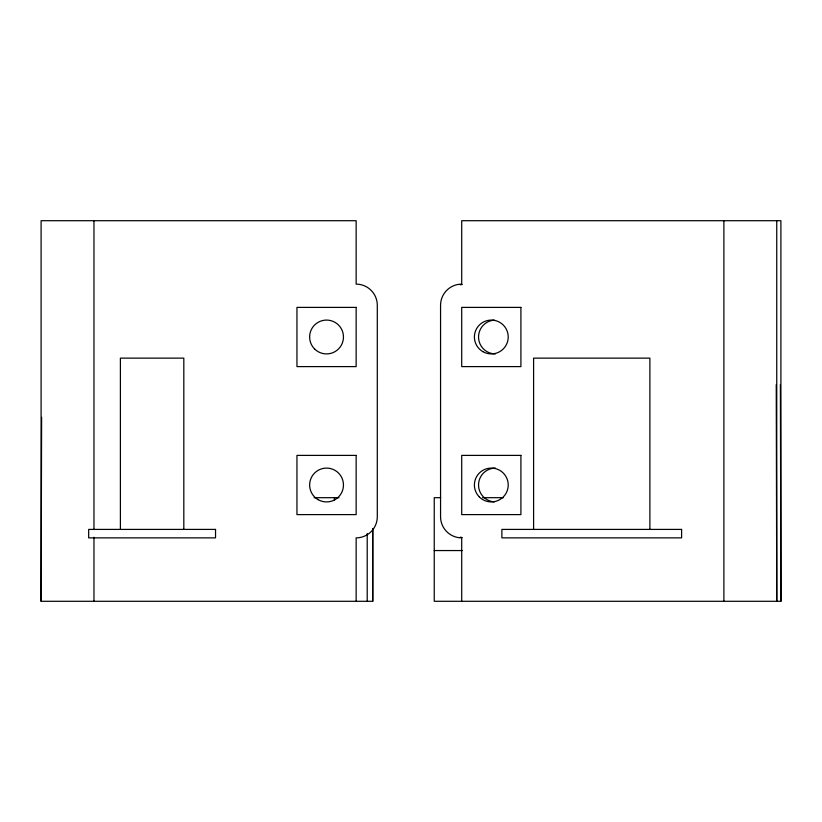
<?xml version="1.0" encoding="UTF-8"?>
<svg xmlns="http://www.w3.org/2000/svg" width="822" height="822" viewBox="0 0 822 822"><rect width="100%" height="100%" fill="white"/><g stroke="black" fill="none" stroke-linecap="round" stroke-linejoin="round"><path stroke-width="1.23" d="M372.798 528.567L372.798 601.293L41.1 601.293L41.1 220.707L356.152 220.707L356.152 284.135A21.146 21.146 0 0 1 377.298 305.281L377.298 516.719A21.146 21.146 0 0 1 356.152 537.865L356.152 601.293M93.965 601.293L93.965 537.228M93.965 529.532L93.965 220.707M372.685 601.293L372.685 528.567M440.654 497.69L434.242 497.69L434.242 601.293L780.9 601.293L780.386 384.573M776.245 384.573L776.749 601.293L776.749 220.707M41.614 417.34L41.1 601.293M314.086 497.69L339.013 497.69M482.565 497.69L503.444 497.69M434.242 550.555L462.221 550.555M780.9 601.293L780.9 220.707L461.707 220.707L461.707 284.135A21.146 21.146 0 0 0 440.561 305.281L440.561 516.719A21.146 21.146 0 0 0 461.707 537.865L461.707 601.293M723.894 220.707L723.894 601.293M649.883 529.409L649.883 358.135L533.591 358.135L533.591 529.409M367.208 533.509L367.208 601.293M334.431 497.69L334.431 500.249M183.82 529.409L183.82 358.135L120.392 358.135L120.392 529.409M462.18 537.547A21.146 21.146 0 0 1 460.382 537.146M460.382 284.854A21.146 21.146 0 0 1 462.18 284.453M494.351 501.882A16.913 16.913 0 0 1 478.548 484.456A16.913 16.913 0 0 1 495.45 468.088M495.45 353.912A16.913 16.913 0 0 1 478.548 337.544A16.913 16.913 0 0 1 494.351 320.118M356.152 307.397L296.948 307.397L296.948 366.602L356.152 366.602L356.152 307.397M520.912 307.397L461.707 307.397L461.707 366.602L520.912 366.602L520.912 307.397M356.152 455.398L296.948 455.398L296.948 514.603L356.152 514.603L356.152 455.398M520.912 455.398L461.707 455.398L461.707 514.603L520.912 514.603L520.912 455.398M215.539 529.409L88.673 529.409L88.673 537.865L215.539 537.865L215.539 529.409M681.602 529.409L501.882 529.409L501.882 537.865L681.602 537.865L681.602 529.409M479.349 496.961A16.913 16.913 0 0 0 507.647 489.378A16.913 16.913 0 0 0 486.932 468.663A16.913 16.913 0 0 0 479.349 496.961M482.853 351.641A16.913 16.913 0 0 0 508.222 336.999A16.913 16.913 0 0 0 482.853 322.347A16.913 16.913 0 0 0 482.853 351.641M318.093 499.653A16.913 16.913 0 0 0 343.462 485.001A16.913 16.913 0 0 0 318.093 470.359A16.913 16.913 0 0 0 318.093 499.653M314.59 348.96A16.913 16.913 0 0 0 342.887 341.377A16.913 16.913 0 0 0 322.173 320.652A16.913 16.913 0 0 0 314.59 348.96"/></g></svg>
